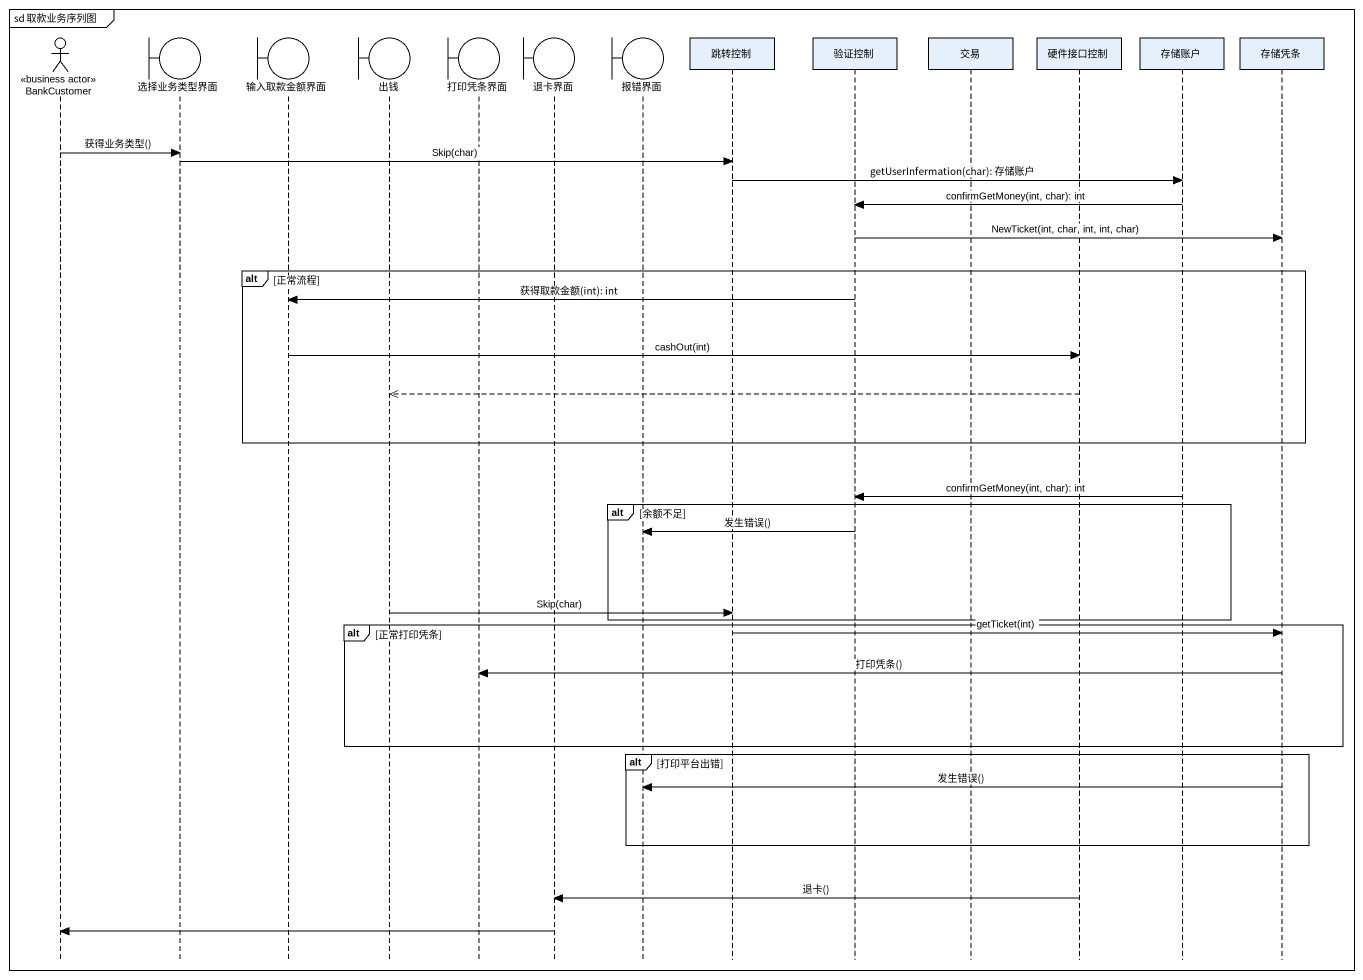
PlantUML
@startuml
mainframe sd 取款业务序列图
hide footbox
actor BankCustomer <<business actor>>
boundary 选择业务类型界面
boundary 输入取款金额界面
boundary 出钱
boundary 打印凭条界面
boundary 退卡界面
boundary 报错界面
participant 跳转控制
participant 验证控制
participant 交易
participant 硬件接口控制
participant 存储账户
participant 存储凭条

BankCustomer -> 选择业务类型界面 : 获得业务类型()
选择业务类型界面 -> 跳转控制 : Skip(char)
跳转控制 -> 存储账户 : getUserInfermation(char): 存储账户
存储账户 -> 验证控制 : confirmGetMoney(int, char): int
验证控制 -> 存储凭条 : NewTicket(int, char, int, int, char)
alt 正常流程
  验证控制 -> 输入取款金额界面 : 获得取款金额(int): int
  输入取款金额界面 -> 硬件接口控制 : cashOut(int)
  硬件接口控制 -->> 出钱
end
存储账户 -> 验证控制 : confirmGetMoney(int, char): int
alt 余额不足
  验证控制 -> 报错界面 : 发生错误()
  出钱 -> 跳转控制 : Skip(char)
end
alt 正常打印凭条
  跳转控制 -> 存储凭条 : getTicket(int)
  存储凭条 -> 打印凭条界面 : 打印凭条()
end
alt 打印平台出错
  存储凭条 -> 报错界面 : 发生错误()
end
硬件接口控制 -> 退卡界面 : 退卡()
退卡界面 -> BankCustomer
@enduml
